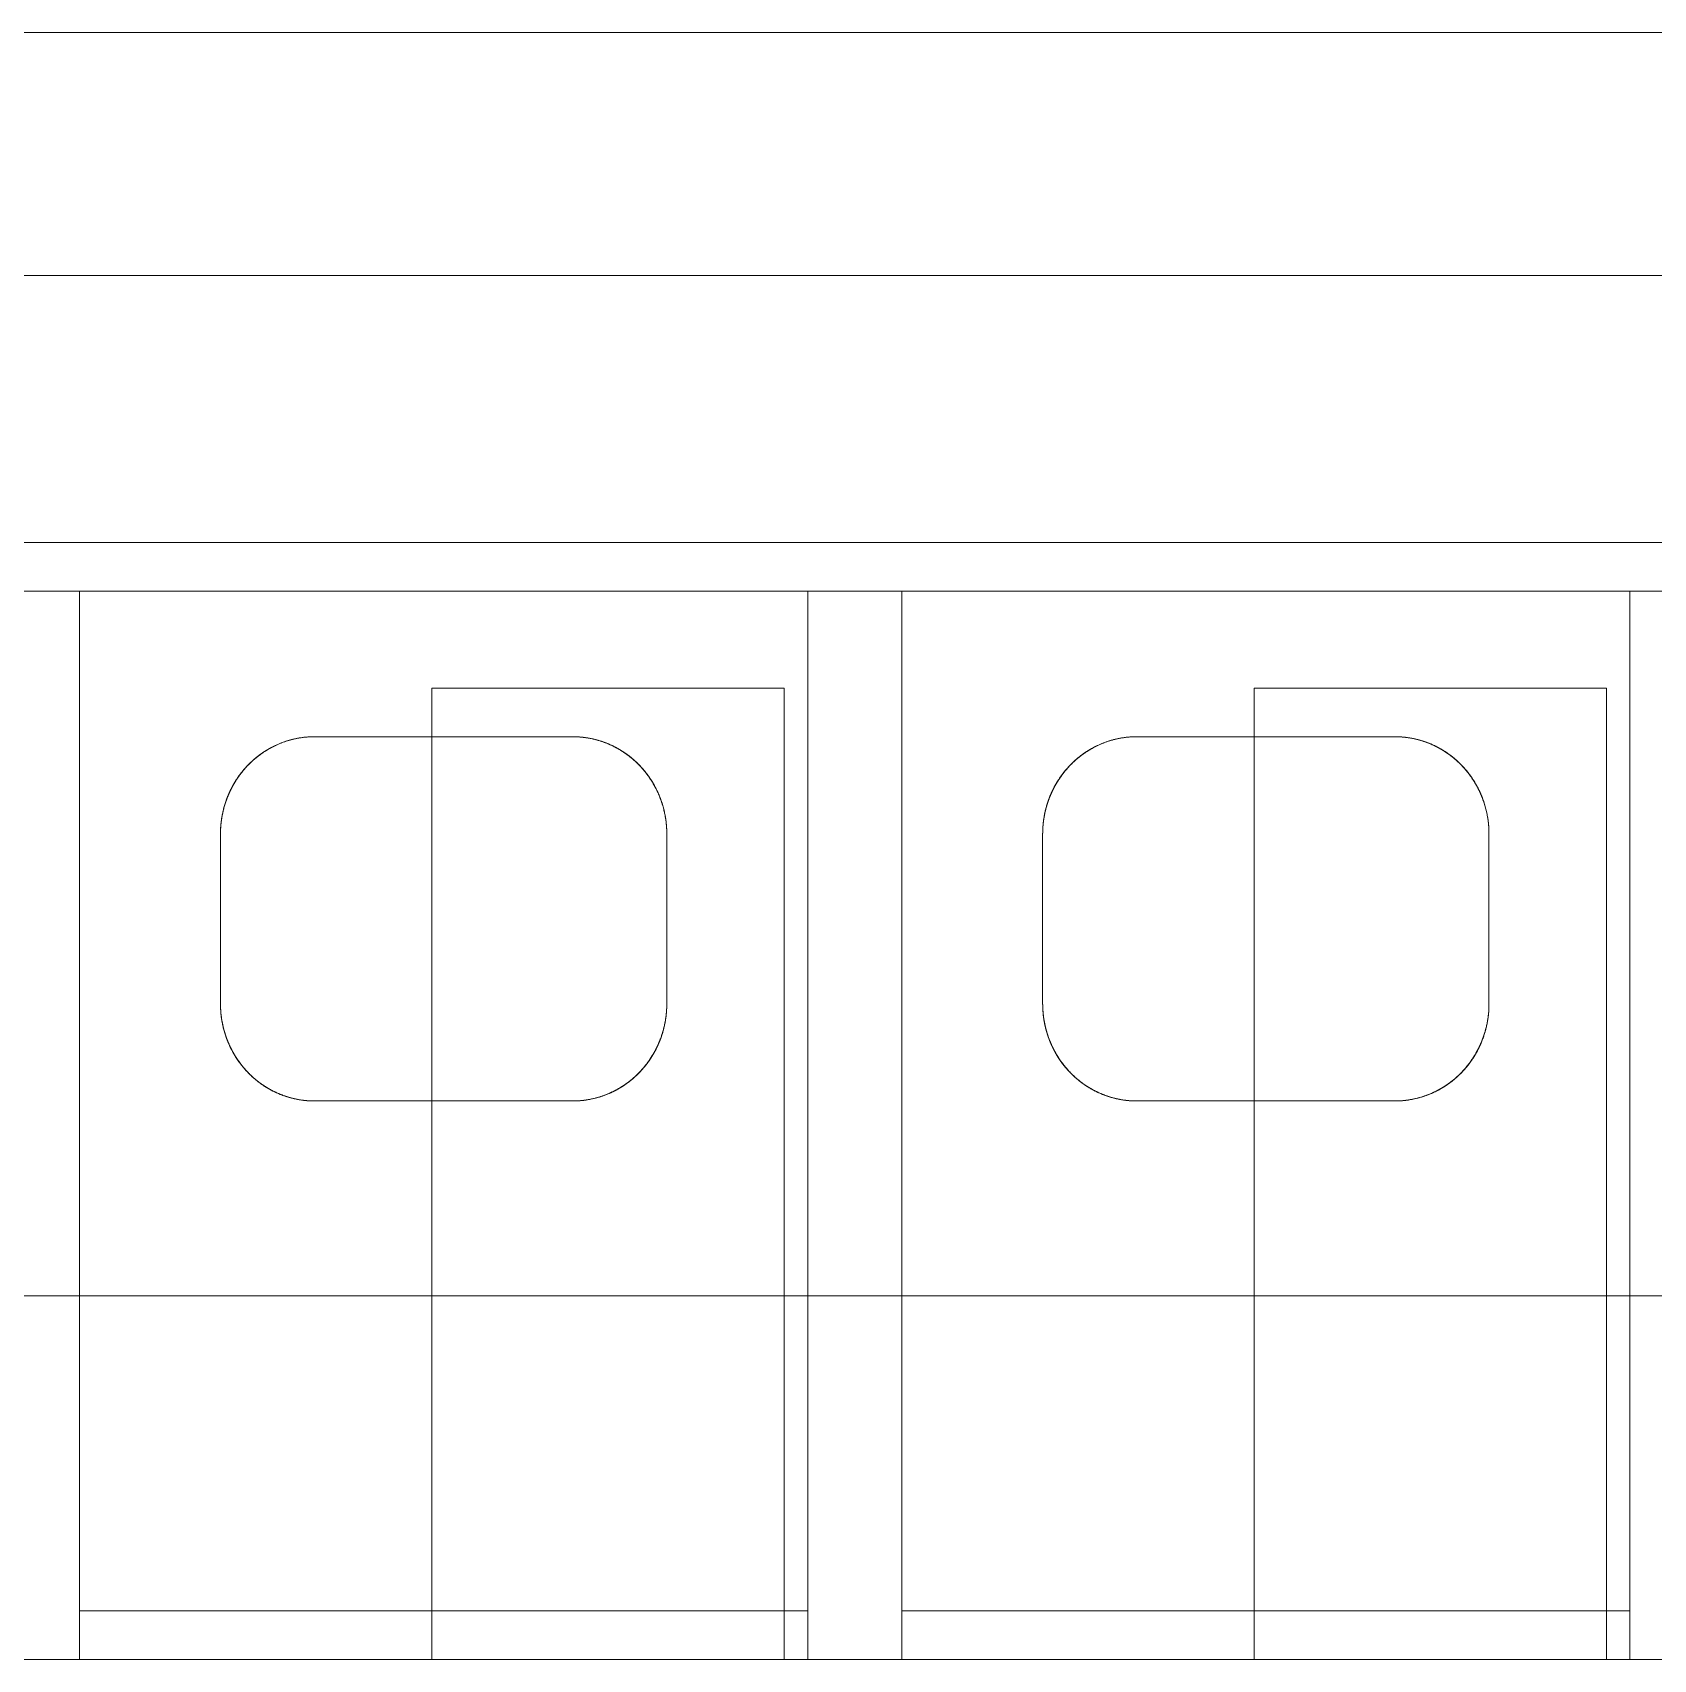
# Model space of a CAD drawing. Header units: millimetres. Extents: x 2680 to 2954, y 1171 to 1387.
# Drawn here: x 2716.43 to 2738.68, y 1281.56 to 1303.89 of the extents above; entities that cross this region are included whole.
import ezdxf

# ---------------------------------------------------------------- set-up
doc = ezdxf.new("R2010")
doc.units = ezdxf.units.MM

msp = doc.modelspace()

# ---------------------------------------------------------------- linework, layer by layer
at = {"color": 7, "linetype": 'Continuous', "lineweight": 15, "extrusion": (-0.253745, -3.38569e-15, 0.967271)}
for p, q in [((2820.574, 1303.892, 37.925), (2704.501, 1303.892, 7.476)), ((2820.574, 1300.558, 37.925), (2704.501, 1300.558, 7.476)), ((2820.574, 1296.892, 37.925), (2704.501, 1296.892, 7.476)), ((2750.93, 1296.225, 19.656), (2704.501, 1296.225, 7.476)), ((2727.071, 1296.225, 13.396), (2717.076, 1296.225, 10.774)), ((2717.076, 1296.225, 10.774), (2717.076, 1282.225, 10.774)), ((2717.076, 1282.225, 10.774), (2717.076, 1296.225, 10.774)), ((2717.076, 1281.558, 10.774), (2717.076, 1296.225, 10.774)), ((2727.071, 1282.225, 13.396), (2727.071, 1296.225, 13.396)), ((2727.071, 1296.225, 13.396), (2727.071, 1282.225, 13.396)), ((2727.071, 1281.558, 13.396), (2727.071, 1296.225, 13.396)), ((2728.361, 1296.225, 13.735), (2728.361, 1282.225, 13.735)), ((2738.356, 1296.225, 16.357), (2728.361, 1296.225, 13.735)), ((2728.361, 1282.225, 13.735), (2728.361, 1296.225, 13.735)), ((2728.361, 1281.558, 13.735), (2728.361, 1296.225, 13.735)), ((2738.356, 1282.225, 16.357), (2738.356, 1296.225, 16.357)), ((2738.356, 1296.225, 16.357), (2738.356, 1282.225, 16.357)), ((2738.356, 1281.558, 16.357), (2738.356, 1296.225, 16.357)), ((2721.912, 1294.892, 12.043), (2721.912, 1281.558, 12.043)), ((2726.749, 1294.892, 13.312), (2721.912, 1294.892, 12.043)), ((2726.749, 1281.558, 13.312), (2726.749, 1294.892, 13.312)), ((2733.197, 1294.892, 15.004), (2733.197, 1281.558, 15.004)), ((2738.033, 1294.892, 16.272), (2733.197, 1294.892, 15.004)), ((2738.033, 1281.558, 16.272), (2738.033, 1294.892, 16.272)), ((2723.847, 1294.225, 12.551), (2720.3, 1294.225, 11.62)), ((2735.132, 1294.225, 15.511), (2731.585, 1294.225, 14.581)), ((2719.01, 1292.892, 11.282), (2719.01, 1290.558, 11.282)), ((2719.01, 1292.892, 11.282), (2719.01, 1290.558, 11.282)), ((2719.01, 1292.892, 11.282), (2719.01, 1290.558, 11.282)), ((2719.01, 1292.892, 11.282), (2719.01, 1290.558, 11.282)), ((2725.136, 1290.558, 12.889), (2725.136, 1292.892, 12.889)), ((2725.136, 1290.558, 12.889), (2725.136, 1292.892, 12.889)), ((2725.136, 1290.558, 12.889), (2725.136, 1292.892, 12.889)), ((2725.136, 1290.558, 12.889), (2725.136, 1292.892, 12.889)), ((2730.295, 1292.892, 14.242), (2730.295, 1290.558, 14.242)), ((2730.295, 1292.892, 14.242), (2730.295, 1290.558, 14.242)), ((2730.295, 1292.892, 14.242), (2730.295, 1290.558, 14.242)), ((2730.295, 1292.892, 14.242), (2730.295, 1290.558, 14.242)), ((2736.421, 1290.558, 15.849), (2736.421, 1292.892, 15.849)), ((2736.421, 1290.558, 15.849), (2736.421, 1292.892, 15.849)), ((2736.421, 1290.558, 15.849), (2736.421, 1292.892, 15.849)), ((2736.421, 1290.558, 15.849), (2736.421, 1292.892, 15.849)), ((2720.3, 1289.225, 11.62), (2723.847, 1289.225, 12.551)), ((2731.585, 1289.225, 14.581), (2735.132, 1289.225, 15.511)), ((2820.574, 1286.549, 37.925), (2704.501, 1286.549, 7.476)), ((2727.071, 1282.225, 13.396), (2717.076, 1282.225, 10.774)), ((2717.076, 1282.225, 10.774), (2717.076, 1281.558, 10.774)), ((2717.076, 1281.558, 10.774), (2717.076, 1282.225, 10.774)), ((2727.071, 1281.558, 13.396), (2727.071, 1282.225, 13.396)), ((2727.071, 1282.225, 13.396), (2727.071, 1281.558, 13.396)), ((2738.356, 1282.225, 16.357), (2728.361, 1282.225, 13.735)), ((2728.361, 1282.225, 13.735), (2728.361, 1281.558, 13.735)), ((2728.361, 1281.558, 13.735), (2728.361, 1282.225, 13.735)), ((2738.356, 1281.558, 16.357), (2738.356, 1282.225, 16.357)), ((2738.356, 1282.225, 16.357), (2738.356, 1281.558, 16.357)), ((2715.464, 1281.558, 10.352), (2721.912, 1281.558, 12.043)), ((2727.071, 1281.558, 13.396), (2717.076, 1281.558, 10.774)), ((2721.912, 1281.558, 12.043), (2717.076, 1281.558, 10.774)), ((2726.749, 1281.558, 13.312), (2733.197, 1281.558, 15.004)), ((2727.071, 1281.558, 13.396), (2726.749, 1281.558, 13.312)), ((2738.356, 1281.558, 16.357), (2728.361, 1281.558, 13.735)), ((2733.197, 1281.558, 15.004), (2728.361, 1281.558, 13.735)), ((2738.033, 1281.558, 16.272), (2744.482, 1281.558, 17.964)), ((2738.356, 1281.558, 16.357), (2738.033, 1281.558, 16.272))]:
    msp.add_line(p, q, dxfattribs=at)
at = {"color": 7, "linetype": 'Continuous', "lineweight": 15}
for points, knots in [([(2720.3, 1294.225, 11.62), (2720.279, 1294.225, 11.615), (2720.238, 1294.224, 11.604), (2720.176, 1294.219, 11.588), (2720.115, 1294.212, 11.572), (2720.046, 1294.2, 11.554), (2719.972, 1294.182, 11.534), (2719.892, 1294.157, 11.513), (2719.814, 1294.128, 11.493), (2719.737, 1294.092, 11.473), (2719.662, 1294.051, 11.453), (2719.588, 1294.004, 11.433), (2719.518, 1293.953, 11.415), (2719.449, 1293.895, 11.397), (2719.381, 1293.829, 11.379), (2719.316, 1293.755, 11.362), (2719.256, 1293.677, 11.346), (2719.21, 1293.606, 11.334), (2719.175, 1293.545, 11.325), (2719.149, 1293.494, 11.318), (2719.125, 1293.442, 11.312), (2719.103, 1293.389, 11.306), (2719.083, 1293.335, 11.301), (2719.066, 1293.28, 11.296), (2719.051, 1293.224, 11.293), (2719.037, 1293.164, 11.289), (2719.026, 1293.1, 11.286), (2719.017, 1293.031, 11.284), (2719.011, 1292.962, 11.282), (2719.011, 1292.915, 11.282), (2719.01, 1292.892, 11.282)], [0, 0, 0, 0, 0.0270872, 0.0542761, 0.0817756, 0.1093768, 0.1463604, 0.1835751, 0.221474, 0.2595878, 0.3001223, 0.3408787, 0.3822689, 0.4238543, 0.4720473, 0.5204936, 0.5696627, 0.6190551, 0.6482371, 0.6774196, 0.7067629, 0.7361058, 0.7659272, 0.7957491, 0.825726, 0.8557027, 0.8916122, 0.9275873, 0.9637602, 1, 1, 1, 1]), ([(2720.3, 1294.225, 11.62), (2720.295, 1294.225, 11.619), (2720.261, 1294.225, 11.61), (2720.198, 1294.222, 11.594), (2720.112, 1294.212, 11.571), (2720.026, 1294.196, 11.548), (2719.943, 1294.174, 11.527), (2719.862, 1294.147, 11.505), (2719.785, 1294.115, 11.485), (2719.71, 1294.078, 11.465), (2719.635, 1294.035, 11.446), (2719.562, 1293.987, 11.427), (2719.491, 1293.931, 11.408), (2719.424, 1293.871, 11.39), (2719.358, 1293.804, 11.373), (2719.294, 1293.728, 11.356), (2719.234, 1293.644, 11.341), (2719.18, 1293.556, 11.326), (2719.14, 1293.476, 11.316), (2719.111, 1293.408, 11.308), (2719.089, 1293.352, 11.303), (2719.07, 1293.295, 11.298), (2719.054, 1293.237, 11.293), (2719.04, 1293.178, 11.29), (2719.029, 1293.118, 11.287), (2719.02, 1293.057, 11.284), (2719.012, 1292.982, 11.282), (2719.011, 1292.926, 11.282), (2719.01, 1292.892, 11.282)], [0, 0, 0, 0, 0.006836, 0.044526, 0.08249, 0.121293, 0.160375, 0.19802, 0.235886, 0.274398, 0.313113, 0.355867, 0.398847, 0.442478, 0.486308, 0.537813, 0.589589, 0.642149, 0.694955, 0.725872, 0.75679, 0.787885, 0.81898, 0.850615, 0.882249, 0.914064, 0.945878, 1, 1, 1, 1]), ([(2720.3, 1294.225, 11.62), (2720.272, 1294.224, 11.613), (2720.217, 1294.223, 11.598), (2720.133, 1294.215, 11.576), (2720.049, 1294.201, 11.555), (2719.968, 1294.181, 11.533), (2719.89, 1294.157, 11.513), (2719.814, 1294.128, 11.493), (2719.741, 1294.094, 11.474), (2719.678, 1294.06, 11.457), (2719.625, 1294.028, 11.443), (2719.58, 1293.998, 11.431), (2719.537, 1293.967, 11.42), (2719.495, 1293.933, 11.409), (2719.454, 1293.898, 11.398), (2719.415, 1293.862, 11.388), (2719.378, 1293.824, 11.378), (2719.339, 1293.782, 11.368), (2719.301, 1293.735, 11.358), (2719.262, 1293.684, 11.348), (2719.227, 1293.631, 11.339), (2719.193, 1293.577, 11.33), (2719.163, 1293.521, 11.322), (2719.134, 1293.463, 11.314), (2719.109, 1293.404, 11.308), (2719.087, 1293.346, 11.302), (2719.069, 1293.29, 11.297), (2719.054, 1293.235, 11.293), (2719.04, 1293.18, 11.29), (2719.03, 1293.123, 11.287), (2719.021, 1293.066, 11.285), (2719.015, 1293.008, 11.283), (2719.011, 1292.95, 11.282), (2719.011, 1292.911, 11.282), (2719.01, 1292.892, 11.282)], [0, 0, 0, 0, 0.036113, 0.072489, 0.109676, 0.147131, 0.183107, 0.219295, 0.256088, 0.293068, 0.318434, 0.3438, 0.369361, 0.394922, 0.421031, 0.447142, 0.473414, 0.499688, 0.531752, 0.563819, 0.596123, 0.628428, 0.661428, 0.694429, 0.727647, 0.760865, 0.79039, 0.819915, 0.849583, 0.879252, 0.909363, 0.939474, 0.969737, 1, 1, 1, 1]), ([(2720.3, 1294.225, 11.62), (2720.273, 1294.224, 11.613), (2720.219, 1294.223, 11.599), (2720.138, 1294.215, 11.578), (2720.058, 1294.202, 11.557), (2719.979, 1294.184, 11.536), (2719.901, 1294.161, 11.516), (2719.825, 1294.132, 11.496), (2719.75, 1294.098, 11.476), (2719.676, 1294.06, 11.457), (2719.606, 1294.016, 11.438), (2719.546, 1293.974, 11.422), (2719.494, 1293.933, 11.409), (2719.45, 1293.895, 11.397), (2719.408, 1293.855, 11.386), (2719.368, 1293.814, 11.376), (2719.33, 1293.771, 11.366), (2719.293, 1293.726, 11.356), (2719.259, 1293.68, 11.347), (2719.227, 1293.632, 11.339), (2719.198, 1293.584, 11.331), (2719.17, 1293.535, 11.324), (2719.145, 1293.486, 11.317), (2719.122, 1293.435, 11.311), (2719.101, 1293.383, 11.306), (2719.081, 1293.329, 11.301), (2719.065, 1293.276, 11.296), (2719.048, 1293.213, 11.292), (2719.032, 1293.14, 11.288), (2719.02, 1293.059, 11.284), (2719.012, 1292.976, 11.282), (2719.011, 1292.92, 11.282), (2719.01, 1292.892, 11.282)], [0, 0, 0, 0, 0.035104, 0.070451, 0.105777, 0.141335, 0.177575, 0.214032, 0.251915, 0.290003, 0.328679, 0.367534, 0.39555, 0.423565, 0.451795, 0.480026, 0.508861, 0.537698, 0.566715, 0.595732, 0.624343, 0.652953, 0.681712, 0.710471, 0.739668, 0.768865, 0.798204, 0.827542, 0.870383, 0.913331, 0.956609, 1, 1, 1, 1]), ([(2725.136, 1292.892, 12.889), (2725.136, 1292.914, 12.889), (2725.135, 1292.96, 12.889), (2725.13, 1293.028, 12.887), (2725.122, 1293.096, 12.885), (2725.11, 1293.164, 12.882), (2725.094, 1293.233, 12.878), (2725.075, 1293.3, 12.873), (2725.052, 1293.368, 12.867), (2725.026, 1293.433, 12.86), (2724.997, 1293.495, 12.852), (2724.966, 1293.556, 12.844), (2724.931, 1293.615, 12.835), (2724.893, 1293.673, 12.825), (2724.85, 1293.73, 12.814), (2724.804, 1293.786, 12.802), (2724.754, 1293.84, 12.789), (2724.696, 1293.896, 12.773), (2724.628, 1293.954, 12.756), (2724.562, 1294.002, 12.738), (2724.506, 1294.038, 12.724), (2724.462, 1294.064, 12.712), (2724.417, 1294.088, 12.7), (2724.371, 1294.11, 12.688), (2724.324, 1294.131, 12.676), (2724.276, 1294.149, 12.663), (2724.228, 1294.166, 12.651), (2724.177, 1294.181, 12.637), (2724.125, 1294.194, 12.624), (2724.072, 1294.205, 12.61), (2724.018, 1294.213, 12.596), (2723.962, 1294.22, 12.581), (2723.905, 1294.224, 12.566), (2723.866, 1294.225, 12.556), (2723.847, 1294.225, 12.551)], [0, 0, 0, 0, 0.035373, 0.070809, 0.106434, 0.142123, 0.17855, 0.215047, 0.251755, 0.288537, 0.323141, 0.35781, 0.392686, 0.427635, 0.463466, 0.499386, 0.535594, 0.571906, 0.618057, 0.664469, 0.688108, 0.71179, 0.735604, 0.759466, 0.782532, 0.805646, 0.828912, 0.852231, 0.876189, 0.900212, 0.924435, 0.948728, 0.974322, 1, 1, 1, 1]), ([(2725.136, 1292.892, 12.889), (2725.136, 1292.917, 12.889), (2725.135, 1292.969, 12.889), (2725.128, 1293.046, 12.887), (2725.118, 1293.124, 12.884), (2725.103, 1293.196, 12.88), (2725.085, 1293.265, 12.876), (2725.066, 1293.329, 12.87), (2725.043, 1293.393, 12.864), (2725.016, 1293.456, 12.857), (2724.986, 1293.518, 12.849), (2724.952, 1293.58, 12.841), (2724.915, 1293.64, 12.831), (2724.878, 1293.694, 12.821), (2724.842, 1293.741, 12.812), (2724.808, 1293.781, 12.803), (2724.772, 1293.821, 12.793), (2724.734, 1293.86, 12.783), (2724.694, 1293.898, 12.773), (2724.651, 1293.934, 12.762), (2724.607, 1293.969, 12.75), (2724.551, 1294.009, 12.735), (2724.484, 1294.052, 12.718), (2724.401, 1294.097, 12.696), (2724.329, 1294.129, 12.677), (2724.268, 1294.152, 12.661), (2724.208, 1294.172, 12.645), (2724.133, 1294.193, 12.626), (2724.056, 1294.208, 12.605), (2723.993, 1294.217, 12.589), (2723.944, 1294.221, 12.576), (2723.896, 1294.224, 12.564), (2723.863, 1294.225, 12.555), (2723.847, 1294.225, 12.551)], [0, 0, 0, 0, 0.040084, 0.0802595, 0.1207118, 0.1612574, 0.195897, 0.2305966, 0.2654803, 0.3004277, 0.3361269, 0.3718993, 0.4079022, 0.4439881, 0.4702825, 0.4966127, 0.5230554, 0.5495376, 0.5764918, 0.603495, 0.6306482, 0.6578562, 0.7006178, 0.7436322, 0.7875099, 0.8096, 0.8317329, 0.8729141, 0.9144194, 0.935692, 0.9570123, 0.9784808, 1, 1, 1, 1]), ([(2725.136, 1292.892, 12.889), (2725.136, 1292.916, 12.889), (2725.135, 1292.965, 12.889), (2725.129, 1293.038, 12.887), (2725.12, 1293.11, 12.885), (2725.106, 1293.18, 12.881), (2725.09, 1293.247, 12.877), (2725.071, 1293.312, 12.872), (2725.049, 1293.376, 12.866), (2725.023, 1293.439, 12.859), (2724.994, 1293.502, 12.852), (2724.961, 1293.564, 12.843), (2724.925, 1293.624, 12.834), (2724.889, 1293.678, 12.824), (2724.853, 1293.726, 12.815), (2724.819, 1293.768, 12.806), (2724.784, 1293.809, 12.796), (2724.746, 1293.848, 12.786), (2724.705, 1293.887, 12.776), (2724.663, 1293.925, 12.765), (2724.618, 1293.961, 12.753), (2724.563, 1294.001, 12.739), (2724.496, 1294.045, 12.721), (2724.416, 1294.089, 12.7), (2724.344, 1294.122, 12.681), (2724.284, 1294.146, 12.665), (2724.239, 1294.162, 12.654), (2724.193, 1294.176, 12.642), (2724.147, 1294.189, 12.629), (2724.1, 1294.199, 12.617), (2724.051, 1294.208, 12.604), (2724.002, 1294.216, 12.591), (2723.952, 1294.221, 12.578), (2723.901, 1294.224, 12.565), (2723.866, 1294.225, 12.556), (2723.848, 1294.225, 12.551), (2723.847, 1294.225, 12.551)], [0, 0, 0, 0, 0.037763, 0.075603, 0.113668, 0.15181, 0.186615, 0.221477, 0.256518, 0.29162, 0.327442, 0.363334, 0.399446, 0.435634, 0.462442, 0.489284, 0.516239, 0.543232, 0.570699, 0.598214, 0.625882, 0.653607, 0.695877, 0.73839, 0.781735, 0.803555, 0.825419, 0.846546, 0.867716, 0.889028, 0.910387, 0.932323, 0.954317, 0.976488, 0.998718, 1, 1, 1, 1]), ([(2725.136, 1292.892, 12.889), (2725.136, 1292.914, 12.889), (2725.135, 1292.959, 12.889), (2725.13, 1293.027, 12.887), (2725.122, 1293.094, 12.885), (2725.11, 1293.161, 12.882), (2725.095, 1293.229, 12.878), (2725.076, 1293.296, 12.873), (2725.054, 1293.362, 12.867), (2725.029, 1293.426, 12.861), (2725, 1293.489, 12.853), (2724.969, 1293.55, 12.845), (2724.934, 1293.61, 12.836), (2724.895, 1293.669, 12.826), (2724.853, 1293.727, 12.815), (2724.807, 1293.783, 12.802), (2724.757, 1293.838, 12.789), (2724.698, 1293.894, 12.774), (2724.631, 1293.952, 12.756), (2724.566, 1293.999, 12.739), (2724.51, 1294.035, 12.725), (2724.467, 1294.061, 12.713), (2724.422, 1294.085, 12.702), (2724.366, 1294.113, 12.687), (2724.298, 1294.141, 12.669), (2724.217, 1294.17, 12.648), (2724.132, 1294.193, 12.625), (2724.057, 1294.208, 12.606), (2723.995, 1294.216, 12.589), (2723.946, 1294.221, 12.577), (2723.896, 1294.224, 12.564), (2723.863, 1294.225, 12.555), (2723.847, 1294.225, 12.551)], [0, 0, 0, 0, 0.034981, 0.070021, 0.105242, 0.140523, 0.176496, 0.212533, 0.248767, 0.285068, 0.320205, 0.355407, 0.390813, 0.426292, 0.462645, 0.499086, 0.535813, 0.572644, 0.618453, 0.66451, 0.687958, 0.711446, 0.735062, 0.758725, 0.796952, 0.835412, 0.874663, 0.914214, 0.935526, 0.95689, 0.978418, 1, 1, 1, 1]), ([(2731.585, 1294.225, 14.581), (2731.58, 1294.225, 14.579), (2731.546, 1294.225, 14.57), (2731.483, 1294.222, 14.554), (2731.397, 1294.212, 14.531), (2731.311, 1294.196, 14.509), (2731.228, 1294.174, 14.487), (2731.147, 1294.147, 14.466), (2731.07, 1294.115, 14.445), (2730.995, 1294.078, 14.426), (2730.92, 1294.035, 14.406), (2730.847, 1293.987, 14.387), (2730.776, 1293.931, 14.368), (2730.709, 1293.871, 14.351), (2730.643, 1293.804, 14.333), (2730.579, 1293.728, 14.317), (2730.519, 1293.644, 14.301), (2730.465, 1293.556, 14.287), (2730.425, 1293.476, 14.276), (2730.395, 1293.408, 14.269), (2730.374, 1293.352, 14.263), (2730.355, 1293.295, 14.258), (2730.339, 1293.237, 14.254), (2730.325, 1293.178, 14.25), (2730.313, 1293.118, 14.247), (2730.305, 1293.057, 14.245), (2730.297, 1292.982, 14.243), (2730.296, 1292.926, 14.242), (2730.295, 1292.892, 14.242)], [0, 0, 0, 0, 0.006836, 0.044526, 0.08249, 0.121293, 0.160375, 0.19802, 0.235886, 0.274398, 0.313113, 0.355867, 0.398847, 0.442478, 0.486308, 0.537813, 0.589589, 0.642149, 0.694955, 0.725872, 0.75679, 0.787885, 0.81898, 0.850615, 0.882249, 0.914064, 0.945878, 1, 1, 1, 1]), ([(2731.585, 1294.225, 14.581), (2731.564, 1294.225, 14.575), (2731.523, 1294.224, 14.564), (2731.461, 1294.219, 14.548), (2731.399, 1294.212, 14.532), (2731.331, 1294.2, 14.514), (2731.257, 1294.182, 14.494), (2731.177, 1294.157, 14.474), (2731.099, 1294.128, 14.453), (2731.022, 1294.092, 14.433), (2730.946, 1294.051, 14.413), (2730.873, 1294.004, 14.394), (2730.803, 1293.953, 14.375), (2730.734, 1293.895, 14.357), (2730.666, 1293.829, 14.339), (2730.601, 1293.755, 14.322), (2730.541, 1293.677, 14.307), (2730.495, 1293.606, 14.295), (2730.46, 1293.545, 14.286), (2730.434, 1293.494, 14.279), (2730.41, 1293.442, 14.272), (2730.388, 1293.389, 14.267), (2730.368, 1293.335, 14.261), (2730.351, 1293.28, 14.257), (2730.336, 1293.224, 14.253), (2730.322, 1293.164, 14.249), (2730.31, 1293.1, 14.246), (2730.302, 1293.031, 14.244), (2730.296, 1292.962, 14.243), (2730.296, 1292.915, 14.242), (2730.295, 1292.892, 14.242)], [0, 0, 0, 0, 0.0270872, 0.0542761, 0.0817756, 0.1093768, 0.1463604, 0.1835751, 0.221474, 0.2595878, 0.3001223, 0.3408787, 0.3822689, 0.4238543, 0.4720473, 0.5204936, 0.5696627, 0.6190551, 0.6482371, 0.6774196, 0.7067629, 0.7361058, 0.7659272, 0.7957491, 0.825726, 0.8557027, 0.8916122, 0.9275873, 0.9637602, 1, 1, 1, 1]), ([(2731.585, 1294.225, 14.581), (2731.557, 1294.224, 14.573), (2731.501, 1294.223, 14.559), (2731.418, 1294.215, 14.537), (2731.334, 1294.201, 14.515), (2731.253, 1294.181, 14.494), (2731.175, 1294.157, 14.473), (2731.099, 1294.128, 14.453), (2731.026, 1294.094, 14.434), (2730.963, 1294.06, 14.418), (2730.91, 1294.028, 14.403), (2730.865, 1293.998, 14.392), (2730.821, 1293.967, 14.38), (2730.779, 1293.933, 14.369), (2730.739, 1293.898, 14.359), (2730.7, 1293.862, 14.348), (2730.662, 1293.824, 14.339), (2730.624, 1293.782, 14.329), (2730.586, 1293.735, 14.318), (2730.547, 1293.684, 14.308), (2730.511, 1293.631, 14.299), (2730.478, 1293.577, 14.29), (2730.447, 1293.521, 14.282), (2730.419, 1293.463, 14.275), (2730.394, 1293.404, 14.268), (2730.372, 1293.346, 14.262), (2730.354, 1293.29, 14.258), (2730.338, 1293.235, 14.254), (2730.325, 1293.18, 14.25), (2730.314, 1293.123, 14.247), (2730.306, 1293.066, 14.245), (2730.3, 1293.008, 14.243), (2730.296, 1292.95, 14.242), (2730.295, 1292.911, 14.242), (2730.295, 1292.892, 14.242)], [0, 0, 0, 0, 0.036113, 0.072489, 0.109676, 0.147131, 0.183107, 0.219295, 0.256088, 0.293068, 0.318434, 0.3438, 0.369361, 0.394922, 0.421031, 0.447142, 0.473414, 0.499688, 0.531752, 0.563819, 0.596123, 0.628428, 0.661428, 0.694429, 0.727647, 0.760865, 0.79039, 0.819915, 0.849583, 0.879252, 0.909363, 0.939474, 0.969737, 1, 1, 1, 1]), ([(2731.585, 1294.225, 14.581), (2731.558, 1294.224, 14.574), (2731.504, 1294.223, 14.559), (2731.423, 1294.215, 14.538), (2731.343, 1294.202, 14.517), (2731.264, 1294.184, 14.496), (2731.186, 1294.161, 14.476), (2731.109, 1294.132, 14.456), (2731.034, 1294.098, 14.436), (2730.961, 1294.06, 14.417), (2730.891, 1294.016, 14.399), (2730.83, 1293.974, 14.383), (2730.779, 1293.933, 14.369), (2730.735, 1293.895, 14.358), (2730.693, 1293.855, 14.347), (2730.653, 1293.814, 14.336), (2730.615, 1293.771, 14.326), (2730.578, 1293.726, 14.317), (2730.544, 1293.68, 14.308), (2730.512, 1293.632, 14.299), (2730.482, 1293.584, 14.291), (2730.455, 1293.535, 14.284), (2730.43, 1293.486, 14.278), (2730.407, 1293.435, 14.271), (2730.385, 1293.383, 14.266), (2730.366, 1293.329, 14.261), (2730.349, 1293.276, 14.257), (2730.333, 1293.213, 14.252), (2730.317, 1293.14, 14.248), (2730.305, 1293.059, 14.245), (2730.297, 1292.976, 14.243), (2730.296, 1292.92, 14.242), (2730.295, 1292.892, 14.242)], [0, 0, 0, 0, 0.035104, 0.070451, 0.105777, 0.141335, 0.177575, 0.214032, 0.251915, 0.290003, 0.328679, 0.367534, 0.39555, 0.423565, 0.451795, 0.480026, 0.508861, 0.537698, 0.566715, 0.595732, 0.624343, 0.652953, 0.681712, 0.710471, 0.739668, 0.768865, 0.798204, 0.827542, 0.870383, 0.913331, 0.956609, 1, 1, 1, 1]), ([(2736.421, 1292.892, 15.849), (2736.421, 1292.917, 15.849), (2736.42, 1292.969, 15.849), (2736.413, 1293.046, 15.847), (2736.402, 1293.124, 15.844), (2736.388, 1293.196, 15.841), (2736.37, 1293.265, 15.836), (2736.35, 1293.329, 15.831), (2736.327, 1293.393, 15.825), (2736.301, 1293.456, 15.818), (2736.271, 1293.518, 15.81), (2736.237, 1293.58, 15.801), (2736.2, 1293.64, 15.791), (2736.162, 1293.694, 15.781), (2736.126, 1293.741, 15.772), (2736.093, 1293.781, 15.763), (2736.057, 1293.821, 15.754), (2736.019, 1293.86, 15.744), (2735.978, 1293.898, 15.733), (2735.936, 1293.934, 15.722), (2735.892, 1293.969, 15.71), (2735.836, 1294.009, 15.696), (2735.768, 1294.052, 15.678), (2735.686, 1294.097, 15.657), (2735.614, 1294.129, 15.637), (2735.553, 1294.152, 15.622), (2735.493, 1294.172, 15.606), (2735.418, 1294.193, 15.586), (2735.341, 1294.208, 15.566), (2735.278, 1294.217, 15.549), (2735.229, 1294.221, 15.537), (2735.181, 1294.224, 15.524), (2735.148, 1294.225, 15.515), (2735.132, 1294.225, 15.511)], [0, 0, 0, 0, 0.040084, 0.0802595, 0.1207118, 0.1612574, 0.195897, 0.2305966, 0.2654803, 0.3004277, 0.3361269, 0.3718993, 0.4079022, 0.4439881, 0.4702825, 0.4966127, 0.5230554, 0.5495376, 0.5764918, 0.603495, 0.6306482, 0.6578562, 0.7006178, 0.7436322, 0.7875099, 0.8096, 0.8317329, 0.8729141, 0.9144194, 0.935692, 0.9570123, 0.9784808, 1, 1, 1, 1]), ([(2736.421, 1292.892, 15.849), (2736.421, 1292.914, 15.849), (2736.42, 1292.96, 15.849), (2736.415, 1293.028, 15.848), (2736.407, 1293.096, 15.845), (2736.395, 1293.164, 15.842), (2736.379, 1293.233, 15.838), (2736.36, 1293.3, 15.833), (2736.337, 1293.368, 15.827), (2736.311, 1293.433, 15.82), (2736.282, 1293.495, 15.813), (2736.251, 1293.556, 15.805), (2736.216, 1293.615, 15.795), (2736.177, 1293.673, 15.785), (2736.135, 1293.73, 15.774), (2736.089, 1293.786, 15.762), (2736.039, 1293.84, 15.749), (2735.981, 1293.896, 15.734), (2735.913, 1293.954, 15.716), (2735.847, 1294.002, 15.699), (2735.791, 1294.038, 15.684), (2735.747, 1294.064, 15.672), (2735.702, 1294.088, 15.661), (2735.656, 1294.11, 15.648), (2735.609, 1294.131, 15.636), (2735.561, 1294.149, 15.624), (2735.512, 1294.166, 15.611), (2735.462, 1294.181, 15.598), (2735.41, 1294.194, 15.584), (2735.357, 1294.205, 15.57), (2735.303, 1294.213, 15.556), (2735.247, 1294.22, 15.541), (2735.19, 1294.224, 15.526), (2735.151, 1294.225, 15.516), (2735.132, 1294.225, 15.511)], [0, 0, 0, 0, 0.035373, 0.070809, 0.106434, 0.142123, 0.17855, 0.215047, 0.251755, 0.288537, 0.323141, 0.35781, 0.392686, 0.427635, 0.463466, 0.499386, 0.535594, 0.571906, 0.618057, 0.664469, 0.688108, 0.71179, 0.735604, 0.759466, 0.782532, 0.805646, 0.828912, 0.852231, 0.876189, 0.900212, 0.924435, 0.948728, 0.974322, 1, 1, 1, 1]), ([(2736.421, 1292.892, 15.849), (2736.421, 1292.916, 15.849), (2736.42, 1292.965, 15.849), (2736.414, 1293.038, 15.847), (2736.404, 1293.11, 15.845), (2736.391, 1293.18, 15.841), (2736.375, 1293.247, 15.837), (2736.356, 1293.312, 15.832), (2736.334, 1293.376, 15.826), (2736.308, 1293.439, 15.82), (2736.279, 1293.502, 15.812), (2736.246, 1293.564, 15.803), (2736.21, 1293.624, 15.794), (2736.173, 1293.678, 15.784), (2736.138, 1293.726, 15.775), (2736.104, 1293.768, 15.766), (2736.068, 1293.809, 15.757), (2736.03, 1293.848, 15.747), (2735.99, 1293.887, 15.736), (2735.948, 1293.925, 15.725), (2735.903, 1293.961, 15.713), (2735.848, 1294.001, 15.699), (2735.781, 1294.045, 15.681), (2735.7, 1294.089, 15.66), (2735.629, 1294.122, 15.642), (2735.569, 1294.146, 15.626), (2735.524, 1294.162, 15.614), (2735.478, 1294.176, 15.602), (2735.432, 1294.189, 15.59), (2735.385, 1294.199, 15.577), (2735.336, 1294.208, 15.565), (2735.287, 1294.216, 15.552), (2735.237, 1294.221, 15.539), (2735.186, 1294.224, 15.525), (2735.151, 1294.225, 15.516), (2735.133, 1294.225, 15.511), (2735.132, 1294.225, 15.511)], [0, 0, 0, 0, 0.037763, 0.075603, 0.113668, 0.15181, 0.186615, 0.221477, 0.256518, 0.29162, 0.327442, 0.363334, 0.399446, 0.435634, 0.462442, 0.489284, 0.516239, 0.543232, 0.570699, 0.598214, 0.625882, 0.653607, 0.695877, 0.73839, 0.781735, 0.803555, 0.825419, 0.846546, 0.867716, 0.889028, 0.910387, 0.932323, 0.954317, 0.976488, 0.998718, 1, 1, 1, 1]), ([(2736.421, 1292.892, 15.849), (2736.421, 1292.914, 15.849), (2736.42, 1292.959, 15.849), (2736.415, 1293.027, 15.848), (2736.407, 1293.094, 15.846), (2736.395, 1293.161, 15.842), (2736.38, 1293.229, 15.839), (2736.361, 1293.296, 15.834), (2736.339, 1293.362, 15.828), (2736.314, 1293.426, 15.821), (2736.285, 1293.489, 15.814), (2736.254, 1293.55, 15.805), (2736.219, 1293.61, 15.796), (2736.18, 1293.669, 15.786), (2736.138, 1293.727, 15.775), (2736.092, 1293.783, 15.763), (2736.041, 1293.838, 15.75), (2735.983, 1293.894, 15.734), (2735.916, 1293.952, 15.717), (2735.85, 1293.999, 15.7), (2735.795, 1294.035, 15.685), (2735.752, 1294.061, 15.674), (2735.707, 1294.085, 15.662), (2735.651, 1294.113, 15.647), (2735.583, 1294.141, 15.63), (2735.502, 1294.17, 15.608), (2735.417, 1294.193, 15.586), (2735.342, 1294.208, 15.566), (2735.28, 1294.216, 15.55), (2735.231, 1294.221, 15.537), (2735.181, 1294.224, 15.524), (2735.148, 1294.225, 15.515), (2735.132, 1294.225, 15.511)], [0, 0, 0, 0, 0.034981, 0.070021, 0.105242, 0.140523, 0.176496, 0.212533, 0.248767, 0.285068, 0.320205, 0.355407, 0.390813, 0.426292, 0.462645, 0.499086, 0.535813, 0.572644, 0.618453, 0.66451, 0.687958, 0.711446, 0.735062, 0.758725, 0.796952, 0.835412, 0.874663, 0.914214, 0.935526, 0.95689, 0.978418, 1, 1, 1, 1]), ([(2719.01, 1290.558, 11.282), (2719.011, 1290.529, 11.282), (2719.012, 1290.47, 11.282), (2719.021, 1290.38, 11.285), (2719.035, 1290.291, 11.288), (2719.054, 1290.212, 11.293), (2719.074, 1290.142, 11.299), (2719.095, 1290.082, 11.304), (2719.118, 1290.023, 11.31), (2719.145, 1289.964, 11.317), (2719.175, 1289.905, 11.325), (2719.208, 1289.848, 11.334), (2719.244, 1289.791, 11.343), (2719.282, 1289.739, 11.353), (2719.321, 1289.69, 11.363), (2719.36, 1289.644, 11.374), (2719.402, 1289.601, 11.385), (2719.446, 1289.558, 11.396), (2719.493, 1289.518, 11.409), (2719.542, 1289.479, 11.421), (2719.594, 1289.442, 11.435), (2719.645, 1289.409, 11.448), (2719.695, 1289.38, 11.462), (2719.743, 1289.355, 11.474), (2719.793, 1289.332, 11.487), (2719.844, 1289.31, 11.501), (2719.897, 1289.291, 11.515), (2719.952, 1289.274, 11.529), (2720.007, 1289.259, 11.543), (2720.064, 1289.247, 11.558), (2720.121, 1289.237, 11.573), (2720.181, 1289.23, 11.589), (2720.24, 1289.226, 11.605), (2720.28, 1289.225, 11.615), (2720.3, 1289.225, 11.62)], [0, 0, 0, 0, 0.045325, 0.090807, 0.136782, 0.18293, 0.214656, 0.246442, 0.278413, 0.310449, 0.343242, 0.37611, 0.409208, 0.442387, 0.471364, 0.500397, 0.529612, 0.558889, 0.588913, 0.619007, 0.64933, 0.679732, 0.705344, 0.731005, 0.756821, 0.782693, 0.809189, 0.835745, 0.862486, 0.889292, 0.916789, 0.944358, 0.972143, 1, 1, 1, 1]), ([(2719.01, 1290.558, 11.282), (2719.011, 1290.538, 11.282), (2719.011, 1290.498, 11.282), (2719.015, 1290.437, 11.283), (2719.022, 1290.377, 11.285), (2719.031, 1290.316, 11.287), (2719.044, 1290.255, 11.291), (2719.059, 1290.194, 11.295), (2719.077, 1290.134, 11.299), (2719.098, 1290.074, 11.305), (2719.121, 1290.016, 11.311), (2719.147, 1289.96, 11.318), (2719.176, 1289.904, 11.325), (2719.207, 1289.849, 11.334), (2719.242, 1289.795, 11.343), (2719.28, 1289.742, 11.353), (2719.321, 1289.69, 11.363), (2719.362, 1289.642, 11.374), (2719.405, 1289.598, 11.385), (2719.447, 1289.558, 11.396), (2719.492, 1289.519, 11.408), (2719.538, 1289.482, 11.42), (2719.588, 1289.446, 11.433), (2719.639, 1289.413, 11.447), (2719.693, 1289.381, 11.461), (2719.745, 1289.354, 11.475), (2719.796, 1289.33, 11.488), (2719.846, 1289.31, 11.501), (2719.896, 1289.292, 11.514), (2719.948, 1289.275, 11.528), (2720.001, 1289.261, 11.542), (2720.055, 1289.249, 11.556), (2720.11, 1289.239, 11.57), (2720.169, 1289.231, 11.586), (2720.232, 1289.226, 11.603), (2720.278, 1289.225, 11.614), (2720.3, 1289.225, 11.62)], [0, 0, 0, 0, 0.0308406, 0.0617305, 0.0927709, 0.1238629, 0.1555534, 0.1873005, 0.2192241, 0.2512091, 0.2820502, 0.3129496, 0.3440299, 0.3751732, 0.4070559, 0.4390117, 0.471193, 0.5034549, 0.531553, 0.5597073, 0.5880373, 0.6164285, 0.6455385, 0.6747183, 0.704116, 0.7335913, 0.7584964, 0.7834514, 0.8085532, 0.8337073, 0.8594549, 0.8852582, 0.9112349, 0.9372727, 0.968584, 1, 1, 1, 1]), ([(2719.01, 1290.558, 11.282), (2719.011, 1290.539, 11.282), (2719.011, 1290.499, 11.282), (2719.015, 1290.44, 11.283), (2719.021, 1290.381, 11.285), (2719.031, 1290.321, 11.287), (2719.042, 1290.261, 11.29), (2719.057, 1290.201, 11.294), (2719.074, 1290.142, 11.299), (2719.094, 1290.083, 11.304), (2719.117, 1290.026, 11.31), (2719.142, 1289.971, 11.316), (2719.169, 1289.916, 11.324), (2719.2, 1289.862, 11.332), (2719.233, 1289.809, 11.34), (2719.269, 1289.756, 11.35), (2719.308, 1289.705, 11.36), (2719.349, 1289.658, 11.371), (2719.389, 1289.614, 11.381), (2719.43, 1289.573, 11.392), (2719.473, 1289.534, 11.403), (2719.519, 1289.497, 11.415), (2719.566, 1289.461, 11.428), (2719.616, 1289.427, 11.441), (2719.668, 1289.395, 11.454), (2719.719, 1289.367, 11.468), (2719.769, 1289.343, 11.481), (2719.818, 1289.321, 11.494), (2719.868, 1289.302, 11.507), (2719.919, 1289.284, 11.52), (2719.972, 1289.268, 11.534), (2720.026, 1289.255, 11.548), (2720.08, 1289.244, 11.563), (2720.144, 1289.234, 11.579), (2720.217, 1289.226, 11.599), (2720.272, 1289.225, 11.613), (2720.3, 1289.225, 11.62)], [0, 0, 0, 0, 0.030054, 0.060156, 0.090404, 0.120703, 0.151583, 0.182518, 0.213624, 0.24479, 0.274845, 0.304955, 0.335241, 0.365586, 0.396637, 0.427758, 0.459092, 0.4905, 0.518199, 0.545951, 0.57387, 0.601848, 0.630502, 0.659221, 0.688142, 0.717134, 0.742269, 0.767451, 0.792779, 0.818157, 0.844109, 0.870116, 0.89629, 0.922522, 0.961168, 1, 1, 1, 1]), ([(2719.01, 1290.558, 11.282), (2719.011, 1290.528, 11.282), (2719.012, 1290.467, 11.282), (2719.022, 1290.376, 11.285), (2719.037, 1290.284, 11.289), (2719.056, 1290.203, 11.294), (2719.077, 1290.134, 11.299), (2719.098, 1290.075, 11.305), (2719.121, 1290.017, 11.311), (2719.147, 1289.959, 11.318), (2719.177, 1289.902, 11.326), (2719.21, 1289.845, 11.334), (2719.245, 1289.79, 11.344), (2719.282, 1289.738, 11.353), (2719.32, 1289.691, 11.363), (2719.359, 1289.646, 11.373), (2719.399, 1289.603, 11.384), (2719.442, 1289.562, 11.395), (2719.488, 1289.522, 11.407), (2719.536, 1289.483, 11.42), (2719.586, 1289.447, 11.433), (2719.636, 1289.415, 11.446), (2719.685, 1289.386, 11.459), (2719.733, 1289.36, 11.471), (2719.782, 1289.337, 11.484), (2719.832, 1289.315, 11.498), (2719.885, 1289.296, 11.511), (2719.938, 1289.278, 11.525), (2719.993, 1289.263, 11.54), (2720.05, 1289.25, 11.555), (2720.11, 1289.239, 11.57), (2720.173, 1289.231, 11.587), (2720.236, 1289.226, 11.604), (2720.279, 1289.225, 11.615), (2720.3, 1289.225, 11.62)], [0, 0, 0, 0, 0.0462556, 0.0926874, 0.1396723, 0.1868514, 0.2177893, 0.2487854, 0.2799631, 0.3112033, 0.3431804, 0.3752286, 0.4075006, 0.4398491, 0.4681871, 0.4965804, 0.5251447, 0.5537692, 0.5830912, 0.6124816, 0.6420809, 0.6717529, 0.6973548, 0.7230043, 0.7488062, 0.774657, 0.801105, 0.8276108, 0.8542901, 0.8810283, 0.9105632, 0.9401787, 0.970047, 1, 1, 1, 1]), ([(2723.847, 1289.225, 12.551), (2723.875, 1289.225, 12.558), (2723.932, 1289.227, 12.573), (2724.021, 1289.236, 12.596), (2724.113, 1289.252, 12.62), (2724.207, 1289.277, 12.645), (2724.3, 1289.309, 12.67), (2724.39, 1289.348, 12.693), (2724.477, 1289.394, 12.716), (2724.56, 1289.446, 12.738), (2724.639, 1289.505, 12.758), (2724.714, 1289.57, 12.778), (2724.785, 1289.642, 12.797), (2724.851, 1289.72, 12.814), (2724.911, 1289.803, 12.83), (2724.956, 1289.877, 12.842), (2724.989, 1289.939, 12.85), (2725.013, 1289.988, 12.857), (2725.035, 1290.038, 12.862), (2725.054, 1290.089, 12.867), (2725.072, 1290.141, 12.872), (2725.088, 1290.194, 12.876), (2725.101, 1290.248, 12.88), (2725.113, 1290.305, 12.883), (2725.123, 1290.365, 12.886), (2725.131, 1290.429, 12.888), (2725.136, 1290.494, 12.889), (2725.136, 1290.537, 12.889), (2725.136, 1290.558, 12.889)], [0, 0, 0, 0, 0.03956, 0.0793344, 0.1242558, 0.1694826, 0.215658, 0.2621492, 0.3080862, 0.3543131, 0.4014247, 0.448824, 0.4980044, 0.547483, 0.5978544, 0.648515, 0.6755889, 0.7026636, 0.7298993, 0.7571358, 0.7848586, 0.8125813, 0.8404625, 0.8683443, 0.9011051, 0.9339279, 0.9669334, 1, 1, 1, 1]), ([(2723.847, 1289.225, 12.551), (2723.869, 1289.225, 12.556), (2723.913, 1289.226, 12.568), (2723.98, 1289.231, 12.586), (2724.046, 1289.24, 12.603), (2724.122, 1289.255, 12.623), (2724.206, 1289.277, 12.645), (2724.298, 1289.308, 12.669), (2724.388, 1289.347, 12.693), (2724.475, 1289.393, 12.716), (2724.559, 1289.445, 12.737), (2724.638, 1289.504, 12.758), (2724.713, 1289.569, 12.778), (2724.784, 1289.64, 12.796), (2724.85, 1289.718, 12.814), (2724.911, 1289.802, 12.83), (2724.965, 1289.891, 12.844), (2725.005, 1289.969, 12.854), (2725.033, 1290.035, 12.862), (2725.054, 1290.087, 12.867), (2725.072, 1290.139, 12.872), (2725.087, 1290.193, 12.876), (2725.101, 1290.247, 12.88), (2725.113, 1290.302, 12.883), (2725.122, 1290.358, 12.885), (2725.13, 1290.419, 12.887), (2725.135, 1290.486, 12.889), (2725.136, 1290.534, 12.889), (2725.136, 1290.558, 12.889)], [0, 0, 0, 0, 0.0308502, 0.0617997, 0.0930588, 0.1244197, 0.1693592, 0.2146008, 0.2607633, 0.3072344, 0.3537776, 0.4006115, 0.4483246, 0.4963245, 0.5465878, 0.5971544, 0.6486269, 0.7003928, 0.7281586, 0.7559246, 0.7838572, 0.8117899, 0.8402251, 0.8686602, 0.8972597, 0.9258598, 0.9628869, 1, 1, 1, 1]), ([(2723.847, 1289.225, 12.551), (2723.867, 1289.225, 12.556), (2723.908, 1289.226, 12.567), (2723.969, 1289.23, 12.583), (2724.03, 1289.238, 12.599), (2724.103, 1289.251, 12.618), (2724.187, 1289.271, 12.64), (2724.282, 1289.302, 12.665), (2724.375, 1289.34, 12.689), (2724.464, 1289.386, 12.713), (2724.55, 1289.439, 12.735), (2724.631, 1289.498, 12.756), (2724.708, 1289.564, 12.777), (2724.78, 1289.636, 12.796), (2724.847, 1289.715, 12.813), (2724.909, 1289.799, 12.829), (2724.964, 1289.889, 12.844), (2725.004, 1289.967, 12.854), (2725.032, 1290.033, 12.862), (2725.053, 1290.084, 12.867), (2725.07, 1290.136, 12.872), (2725.086, 1290.189, 12.876), (2725.1, 1290.243, 12.879), (2725.112, 1290.297, 12.883), (2725.121, 1290.352, 12.885), (2725.129, 1290.414, 12.887), (2725.135, 1290.483, 12.889), (2725.136, 1290.533, 12.889), (2725.136, 1290.558, 12.889)], [0, 0, 0, 0, 0.028571, 0.057217, 0.08609, 0.115041, 0.161429, 0.208131, 0.255809, 0.303813, 0.351303, 0.3991, 0.447827, 0.496862, 0.547189, 0.597826, 0.649405, 0.701291, 0.728599, 0.755906, 0.78338, 0.810855, 0.838833, 0.866812, 0.894956, 0.923099, 0.961499, 1, 1, 1, 1]), ([(2723.847, 1289.225, 12.551), (2723.873, 1289.225, 12.558), (2723.927, 1289.226, 12.572), (2724.013, 1289.235, 12.594), (2724.105, 1289.251, 12.618), (2724.202, 1289.275, 12.644), (2724.297, 1289.308, 12.669), (2724.39, 1289.348, 12.693), (2724.479, 1289.394, 12.716), (2724.563, 1289.448, 12.739), (2724.644, 1289.508, 12.76), (2724.72, 1289.576, 12.78), (2724.792, 1289.649, 12.799), (2724.858, 1289.729, 12.816), (2724.918, 1289.813, 12.832), (2724.963, 1289.888, 12.843), (2724.995, 1289.951, 12.852), (2725.026, 1290.017, 12.86), (2725.053, 1290.084, 12.867), (2725.076, 1290.153, 12.873), (2725.091, 1290.206, 12.877), (2725.104, 1290.259, 12.88), (2725.115, 1290.315, 12.883), (2725.125, 1290.374, 12.886), (2725.131, 1290.435, 12.888), (2725.136, 1290.497, 12.889), (2725.136, 1290.538, 12.889), (2725.136, 1290.558, 12.889)], [0, 0, 0, 0, 0.037637, 0.075447, 0.121842, 0.168556, 0.216261, 0.2643, 0.311412, 0.35883, 0.407184, 0.455847, 0.505449, 0.555362, 0.606207, 0.657358, 0.684173, 0.710989, 0.764936, 0.79241, 0.819883, 0.847517, 0.875152, 0.906227, 0.937357, 0.968652, 1, 1, 1, 1]), ([(2730.295, 1290.558, 14.242), (2730.295, 1290.538, 14.242), (2730.296, 1290.498, 14.242), (2730.3, 1290.437, 14.244), (2730.307, 1290.377, 14.245), (2730.316, 1290.316, 14.248), (2730.328, 1290.255, 14.251), (2730.344, 1290.194, 14.255), (2730.362, 1290.134, 14.26), (2730.383, 1290.074, 14.265), (2730.406, 1290.016, 14.271), (2730.432, 1289.96, 14.278), (2730.461, 1289.904, 14.286), (2730.492, 1289.849, 14.294), (2730.527, 1289.795, 14.303), (2730.565, 1289.742, 14.313), (2730.605, 1289.69, 14.324), (2730.647, 1289.642, 14.335), (2730.69, 1289.598, 14.346), (2730.732, 1289.558, 14.357), (2730.776, 1289.519, 14.368), (2730.823, 1289.482, 14.381), (2730.872, 1289.446, 14.394), (2730.924, 1289.413, 14.407), (2730.978, 1289.381, 14.421), (2731.03, 1289.354, 14.435), (2731.081, 1289.33, 14.448), (2731.13, 1289.31, 14.461), (2731.181, 1289.292, 14.475), (2731.232, 1289.275, 14.488), (2731.285, 1289.261, 14.502), (2731.34, 1289.249, 14.516), (2731.394, 1289.239, 14.531), (2731.454, 1289.231, 14.546), (2731.517, 1289.226, 14.563), (2731.562, 1289.225, 14.575), (2731.585, 1289.225, 14.581)], [0, 0, 0, 0, 0.0308406, 0.0617305, 0.0927709, 0.1238629, 0.1555534, 0.1873005, 0.2192241, 0.2512091, 0.2820502, 0.3129496, 0.3440299, 0.3751732, 0.4070559, 0.4390117, 0.471193, 0.5034549, 0.531553, 0.5597073, 0.5880373, 0.6164285, 0.6455385, 0.6747183, 0.704116, 0.7335913, 0.7584964, 0.7834514, 0.8085532, 0.8337073, 0.8594549, 0.8852582, 0.9112349, 0.9372727, 0.968584, 1, 1, 1, 1]), ([(2730.295, 1290.558, 14.242), (2730.296, 1290.529, 14.242), (2730.297, 1290.47, 14.243), (2730.306, 1290.38, 14.245), (2730.32, 1290.291, 14.249), (2730.339, 1290.212, 14.254), (2730.359, 1290.142, 14.259), (2730.38, 1290.082, 14.264), (2730.403, 1290.023, 14.271), (2730.43, 1289.964, 14.278), (2730.46, 1289.905, 14.285), (2730.493, 1289.848, 14.294), (2730.529, 1289.791, 14.304), (2730.567, 1289.739, 14.314), (2730.606, 1289.69, 14.324), (2730.645, 1289.644, 14.334), (2730.687, 1289.601, 14.345), (2730.731, 1289.558, 14.357), (2730.778, 1289.518, 14.369), (2730.827, 1289.479, 14.382), (2730.879, 1289.442, 14.395), (2730.93, 1289.409, 14.409), (2730.98, 1289.38, 14.422), (2731.028, 1289.355, 14.435), (2731.078, 1289.332, 14.448), (2731.129, 1289.31, 14.461), (2731.182, 1289.291, 14.475), (2731.236, 1289.274, 14.489), (2731.292, 1289.259, 14.504), (2731.348, 1289.247, 14.519), (2731.406, 1289.237, 14.534), (2731.465, 1289.23, 14.549), (2731.525, 1289.226, 14.565), (2731.565, 1289.225, 14.575), (2731.585, 1289.225, 14.581)], [0, 0, 0, 0, 0.045325, 0.090807, 0.136782, 0.18293, 0.214656, 0.246442, 0.278413, 0.310449, 0.343242, 0.37611, 0.409208, 0.442387, 0.471364, 0.500397, 0.529612, 0.558889, 0.588913, 0.619007, 0.64933, 0.679732, 0.705344, 0.731005, 0.756821, 0.782693, 0.809189, 0.835745, 0.862486, 0.889292, 0.916789, 0.944358, 0.972143, 1, 1, 1, 1]), ([(2730.295, 1290.558, 14.242), (2730.295, 1290.539, 14.242), (2730.296, 1290.499, 14.242), (2730.3, 1290.44, 14.244), (2730.306, 1290.381, 14.245), (2730.315, 1290.321, 14.248), (2730.327, 1290.261, 14.251), (2730.342, 1290.201, 14.255), (2730.359, 1290.142, 14.259), (2730.379, 1290.083, 14.264), (2730.402, 1290.026, 14.27), (2730.427, 1289.971, 14.277), (2730.454, 1289.916, 14.284), (2730.485, 1289.862, 14.292), (2730.518, 1289.809, 14.301), (2730.554, 1289.756, 14.31), (2730.593, 1289.705, 14.32), (2730.633, 1289.658, 14.331), (2730.674, 1289.614, 14.342), (2730.715, 1289.573, 14.352), (2730.758, 1289.534, 14.364), (2730.804, 1289.497, 14.376), (2730.851, 1289.461, 14.388), (2730.901, 1289.427, 14.401), (2730.953, 1289.395, 14.415), (2731.004, 1289.367, 14.428), (2731.054, 1289.343, 14.441), (2731.103, 1289.321, 14.454), (2731.153, 1289.302, 14.467), (2731.204, 1289.284, 14.481), (2731.257, 1289.268, 14.494), (2731.31, 1289.255, 14.509), (2731.365, 1289.244, 14.523), (2731.429, 1289.234, 14.54), (2731.502, 1289.226, 14.559), (2731.557, 1289.225, 14.573), (2731.585, 1289.225, 14.581)], [0, 0, 0, 0, 0.030054, 0.060156, 0.090404, 0.120703, 0.151583, 0.182518, 0.213624, 0.24479, 0.274845, 0.304955, 0.335241, 0.365586, 0.396637, 0.427758, 0.459092, 0.4905, 0.518199, 0.545951, 0.57387, 0.601848, 0.630502, 0.659221, 0.688142, 0.717134, 0.742269, 0.767451, 0.792779, 0.818157, 0.844109, 0.870116, 0.89629, 0.922522, 0.961168, 1, 1, 1, 1]), ([(2730.295, 1290.558, 14.242), (2730.296, 1290.528, 14.242), (2730.297, 1290.467, 14.243), (2730.306, 1290.376, 14.245), (2730.322, 1290.284, 14.249), (2730.341, 1290.203, 14.254), (2730.362, 1290.134, 14.26), (2730.382, 1290.075, 14.265), (2730.406, 1290.017, 14.271), (2730.432, 1289.959, 14.278), (2730.462, 1289.902, 14.286), (2730.494, 1289.845, 14.295), (2730.53, 1289.79, 14.304), (2730.567, 1289.738, 14.314), (2730.605, 1289.691, 14.324), (2730.644, 1289.646, 14.334), (2730.684, 1289.603, 14.344), (2730.727, 1289.562, 14.356), (2730.773, 1289.522, 14.368), (2730.821, 1289.483, 14.38), (2730.871, 1289.447, 14.393), (2730.921, 1289.415, 14.406), (2730.97, 1289.386, 14.419), (2731.018, 1289.36, 14.432), (2731.067, 1289.337, 14.445), (2731.117, 1289.315, 14.458), (2731.169, 1289.296, 14.472), (2731.223, 1289.278, 14.486), (2731.278, 1289.263, 14.5), (2731.335, 1289.25, 14.515), (2731.395, 1289.239, 14.531), (2731.458, 1289.231, 14.547), (2731.521, 1289.226, 14.564), (2731.564, 1289.225, 14.575), (2731.585, 1289.225, 14.581)], [0, 0, 0, 0, 0.0462556, 0.0926874, 0.1396723, 0.1868514, 0.2177893, 0.2487854, 0.2799631, 0.3112033, 0.3431804, 0.3752286, 0.4075006, 0.4398491, 0.4681871, 0.4965804, 0.5251447, 0.5537692, 0.5830912, 0.6124816, 0.6420809, 0.6717529, 0.6973548, 0.7230043, 0.7488062, 0.774657, 0.801105, 0.8276108, 0.8542901, 0.8810283, 0.9105632, 0.9401787, 0.970047, 1, 1, 1, 1]), ([(2735.132, 1289.225, 15.511), (2735.154, 1289.225, 15.517), (2735.198, 1289.226, 15.528), (2735.265, 1289.231, 15.546), (2735.331, 1289.24, 15.563), (2735.407, 1289.255, 15.583), (2735.491, 1289.277, 15.605), (2735.583, 1289.308, 15.629), (2735.673, 1289.347, 15.653), (2735.76, 1289.393, 15.676), (2735.844, 1289.445, 15.698), (2735.923, 1289.504, 15.719), (2735.998, 1289.569, 15.738), (2736.069, 1289.64, 15.757), (2736.135, 1289.718, 15.774), (2736.196, 1289.802, 15.79), (2736.25, 1289.891, 15.804), (2736.29, 1289.969, 15.815), (2736.318, 1290.035, 15.822), (2736.338, 1290.087, 15.828), (2736.356, 1290.139, 15.832), (2736.372, 1290.193, 15.836), (2736.386, 1290.247, 15.84), (2736.398, 1290.302, 15.843), (2736.407, 1290.358, 15.846), (2736.415, 1290.419, 15.848), (2736.42, 1290.486, 15.849), (2736.421, 1290.534, 15.849), (2736.421, 1290.558, 15.849)], [0, 0, 0, 0, 0.0308502, 0.0617997, 0.0930588, 0.1244197, 0.1693592, 0.2146008, 0.2607633, 0.3072344, 0.3537776, 0.4006115, 0.4483246, 0.4963245, 0.5465878, 0.5971544, 0.6486269, 0.7003928, 0.7281586, 0.7559246, 0.7838572, 0.8117899, 0.8402251, 0.8686602, 0.8972597, 0.9258598, 0.9628869, 1, 1, 1, 1]), ([(2735.132, 1289.225, 15.511), (2735.16, 1289.225, 15.518), (2735.217, 1289.227, 15.533), (2735.306, 1289.236, 15.557), (2735.397, 1289.252, 15.581), (2735.492, 1289.277, 15.606), (2735.585, 1289.309, 15.63), (2735.675, 1289.348, 15.654), (2735.762, 1289.394, 15.676), (2735.845, 1289.446, 15.698), (2735.924, 1289.505, 15.719), (2735.999, 1289.57, 15.739), (2736.07, 1289.642, 15.757), (2736.136, 1289.72, 15.775), (2736.196, 1289.803, 15.79), (2736.241, 1289.877, 15.802), (2736.274, 1289.939, 15.811), (2736.298, 1289.988, 15.817), (2736.32, 1290.038, 15.823), (2736.339, 1290.089, 15.828), (2736.357, 1290.141, 15.832), (2736.373, 1290.194, 15.837), (2736.386, 1290.248, 15.84), (2736.398, 1290.305, 15.843), (2736.408, 1290.365, 15.846), (2736.416, 1290.429, 15.848), (2736.42, 1290.494, 15.849), (2736.421, 1290.537, 15.849), (2736.421, 1290.558, 15.849)], [0, 0, 0, 0, 0.03956, 0.0793344, 0.1242558, 0.1694826, 0.215658, 0.2621492, 0.3080862, 0.3543131, 0.4014247, 0.448824, 0.4980044, 0.547483, 0.5978544, 0.648515, 0.6755889, 0.7026636, 0.7298993, 0.7571358, 0.7848586, 0.8125813, 0.8404625, 0.8683443, 0.9011051, 0.9339279, 0.9669334, 1, 1, 1, 1]), ([(2735.132, 1289.225, 15.511), (2735.152, 1289.225, 15.516), (2735.193, 1289.226, 15.527), (2735.254, 1289.23, 15.543), (2735.315, 1289.238, 15.559), (2735.387, 1289.251, 15.578), (2735.472, 1289.271, 15.6), (2735.566, 1289.302, 15.625), (2735.659, 1289.34, 15.649), (2735.749, 1289.386, 15.673), (2735.835, 1289.439, 15.695), (2735.916, 1289.498, 15.717), (2735.993, 1289.564, 15.737), (2736.065, 1289.636, 15.756), (2736.132, 1289.715, 15.774), (2736.194, 1289.799, 15.79), (2736.248, 1289.889, 15.804), (2736.289, 1289.967, 15.815), (2736.317, 1290.033, 15.822), (2736.337, 1290.084, 15.827), (2736.355, 1290.136, 15.832), (2736.371, 1290.189, 15.836), (2736.385, 1290.243, 15.84), (2736.397, 1290.297, 15.843), (2736.406, 1290.352, 15.845), (2736.414, 1290.414, 15.847), (2736.42, 1290.483, 15.849), (2736.421, 1290.533, 15.849), (2736.421, 1290.558, 15.849)], [0, 0, 0, 0, 0.028571, 0.057217, 0.08609, 0.115041, 0.161429, 0.208131, 0.255809, 0.303813, 0.351303, 0.3991, 0.447827, 0.496862, 0.547189, 0.597826, 0.649405, 0.701291, 0.728599, 0.755906, 0.78338, 0.810855, 0.838833, 0.866812, 0.894956, 0.923099, 0.961499, 1, 1, 1, 1]), ([(2735.132, 1289.225, 15.511), (2735.158, 1289.225, 15.518), (2735.212, 1289.226, 15.532), (2735.298, 1289.235, 15.555), (2735.39, 1289.251, 15.579), (2735.487, 1289.275, 15.604), (2735.582, 1289.308, 15.629), (2735.675, 1289.348, 15.654), (2735.763, 1289.394, 15.677), (2735.848, 1289.448, 15.699), (2735.929, 1289.508, 15.72), (2736.005, 1289.576, 15.74), (2736.077, 1289.649, 15.759), (2736.143, 1289.729, 15.776), (2736.203, 1289.813, 15.792), (2736.248, 1289.888, 15.804), (2736.28, 1289.951, 15.812), (2736.311, 1290.017, 15.82), (2736.338, 1290.084, 15.827), (2736.361, 1290.153, 15.833), (2736.376, 1290.206, 15.837), (2736.389, 1290.259, 15.841), (2736.4, 1290.315, 15.844), (2736.409, 1290.374, 15.846), (2736.416, 1290.435, 15.848), (2736.42, 1290.497, 15.849), (2736.421, 1290.538, 15.849), (2736.421, 1290.558, 15.849)], [0, 0, 0, 0, 0.037637, 0.075447, 0.121842, 0.168556, 0.216261, 0.2643, 0.311412, 0.35883, 0.407184, 0.455847, 0.505449, 0.555362, 0.606207, 0.657358, 0.684173, 0.710989, 0.764936, 0.79241, 0.819883, 0.847517, 0.875152, 0.906227, 0.937357, 0.968652, 1, 1, 1, 1])]:
    msp.add_open_spline(points, degree=3, knots=knots, dxfattribs=at)

doc.saveas('drawing.dxf')
